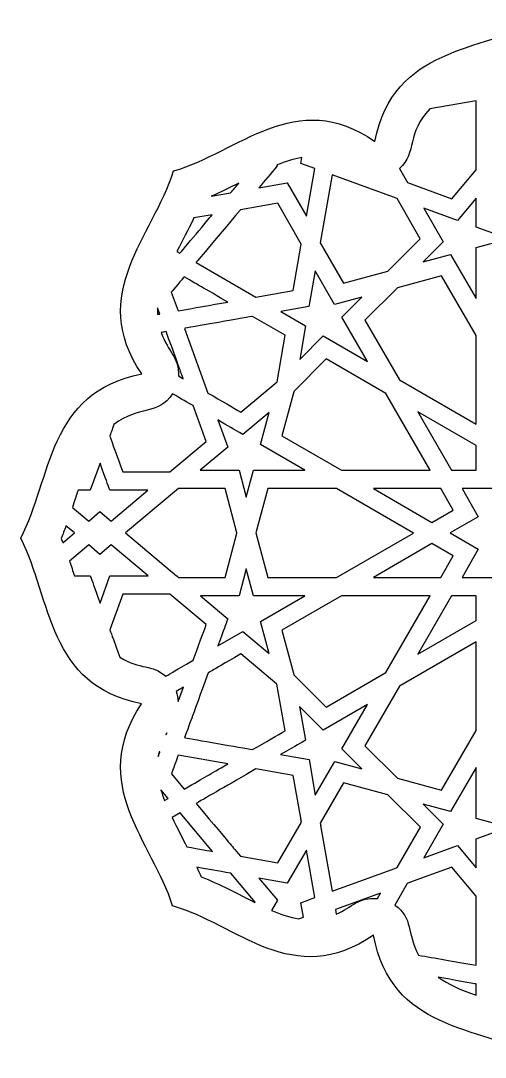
# Model space of a CAD drawing. Header units: millimetres. Extents: x -48.5 to 48.6, y -48.5 to 48.6.
# Drawn here: x -48.5 to -5, y -48.5 to 48.6 of the extents above; entities that cross this region are included whole.
import ezdxf

# ---------------------------------------------------------------- set-up
doc = ezdxf.new("R2010")
doc.units = ezdxf.units.MM
doc.header["$MEASUREMENT"] = 0
doc.layers.add('layer 1', color=7, linetype='Continuous')

msp = doc.modelspace()

# ---------------------------------------------------------------- linework, layer by layer
at = {"layer": 'layer 1', "color": 250}
for points, knots in [([(-37.1748, -15.3886), (-42.2311, -22.9622), (-36.1678, -28.2674), (-34.2634, -34.3274), (-34.2634, -34.3274), (-28.2264, -36.0066), (-22.9984, -42.2642), (-15.4246, -37.0604), (-15.4246, -37.0604), (-13.7728, -46.0696), (-5.6762, -45.5094), (-0.0653, -48.507), (-0.0653, -48.507), (5.6959, -45.5945), (13.7559, -46.028), (15.4922, -37.1849), (15.4922, -37.1849), (22.8872, -42.3827), (28.1555, -36.1448), (34.205, -34.5059), (34.205, -34.5059), (36.2038, -28.3803), (42.3764, -23.0328), (37.211, -15.4284), (37.211, -15.4284), (46.1962, -13.8966), (45.5598, -5.7284), (48.6107, -0.1485), (48.6107, -0.1485), (45.7045, 5.6127), (46.1705, 13.6885), (37.3041, 15.4344), (37.3041, 15.4344), (42.4353, 22.9087), (36.2754, 28.2317), (34.4551, 34.3221), (34.4551, 34.3221), (28.303, 36.2031), (22.9524, 42.4272), (15.4171, 37.1461), (15.4171, 37.1461), (13.9333, 46.2601), (5.7425, 45.4745), (0.3115, 48.5973), (0.3115, 48.5973), (-5.4702, 45.7211), (-13.5343, 46.1768), (-15.3161, 37.2981), (-15.3161, 37.2981), (-22.7303, 42.4198), (-28.0677, 36.2648), (-34.1705, 34.5228), (-34.1705, 34.5228), (-36.1109, 28.376), (-42.2605, 23.0075), (-37.1592, 15.5159), (-37.1592, 15.5159), (-46.0082, 13.7816), (-45.5581, 5.7651), (-48.507, 0.1228), (-48.507, 0.1228), (-45.5724, -5.6314), (-45.9974, -13.6899), (-37.1748, -15.3886)], [0, 0, 0, 0, 0.0588235, 0.0588235, 0.0588235, 0.0588235, 0.1176471, 0.1176471, 0.1176471, 0.1176471, 0.1764706, 0.1764706, 0.1764706, 0.1764706, 0.2352941, 0.2352941, 0.2352941, 0.2352941, 0.2941176, 0.2941176, 0.2941176, 0.2941176, 0.3529412, 0.3529412, 0.3529412, 0.3529412, 0.4117647, 0.4117647, 0.4117647, 0.4117647, 0.4705882, 0.4705882, 0.4705882, 0.4705882, 0.5294118, 0.5294118, 0.5294118, 0.5294118, 0.5882353, 0.5882353, 0.5882353, 0.5882353, 0.6470588, 0.6470588, 0.6470588, 0.6470588, 0.7058824, 0.7058824, 0.7058824, 0.7058824, 0.7647059, 0.7647059, 0.7647059, 0.7647059, 0.8235294, 0.8235294, 0.8235294, 0.8235294, 0.8823529, 0.8823529, 0.8823529, 0.8823529, 1, 1, 1, 1]), ([(-10.1628, 40.3387), (-10.1628, 40.3387), (-5.8046, 41.1078), (-5.8046, 41.1078), (-5.8046, 41.1078), (-5.8046, 41.1078), (-5.8046, 34.6378), (-5.8046, 34.6378), (-5.8046, 34.6378), (-5.8046, 34.6378), (-8.0885, 31.9162), (-8.0885, 31.9162), (-8.0885, 31.9162), (-8.0885, 31.9162), (-12.2481, 33.4285), (-12.2481, 33.4285), (-12.2481, 33.4285), (-12.2481, 33.4285), (-13.0094, 34.7486), (-13.0094, 34.7486), (-13.0094, 34.7486), (-11.3344, 36.2641), (-12.3335, 38.0859), (-10.1628, 40.3387)], [0, 0, 0, 0, 0.1428571, 0.1428571, 0.1428571, 0.1428571, 0.2857143, 0.2857143, 0.2857143, 0.2857143, 0.4285714, 0.4285714, 0.4285714, 0.4285714, 0.5714286, 0.5714286, 0.5714286, 0.5714286, 0.7142857, 0.7142857, 0.7142857, 0.7142857, 1, 1, 1, 1]), ([(-24.4907, 35.0823), (-23.6889, 35.4051), (-22.9058, 35.6517), (-22.1423, 35.7713), (-22.1423, 35.7713), (-22.1423, 35.7713), (-22.2406, 35.2153), (-22.2406, 35.2153), (-22.2406, 35.2153), (-22.2406, 35.2153), (-20.9426, 34.743), (-20.9426, 34.743), (-20.9426, 34.743), (-20.9426, 34.743), (-21.7267, 30.2994), (-21.7267, 30.2994), (-21.7267, 30.2994), (-21.7267, 30.2994), (-23.5256, 33.4119), (-23.5256, 33.4119), (-23.5256, 33.4119), (-23.5256, 33.4119), (-26.1917, 32.9417), (-26.1917, 32.9417), (-26.1917, 32.9417), (-25.6188, 33.6247), (-25.091, 34.2537), (-24.4518, 35.0153), (-24.4518, 35.0153), (-24.4518, 35.0153), (-24.4907, 35.0823), (-24.4907, 35.0823)], [0, 0, 0, 0, 0.1111111, 0.1111111, 0.1111111, 0.1111111, 0.2222222, 0.2222222, 0.2222222, 0.2222222, 0.3333333, 0.3333333, 0.3333333, 0.3333333, 0.4444444, 0.4444444, 0.4444444, 0.4444444, 0.5555556, 0.5555556, 0.5555556, 0.5555556, 0.6666667, 0.6666667, 0.6666667, 0.6666667, 0.7777778, 0.7777778, 0.7777778, 0.7777778, 1, 1, 1, 1]), ([(-19.3016, 34.1461), (-19.3016, 34.1461), (-13.2239, 31.9349), (-13.2239, 31.9349), (-13.2239, 31.9349), (-13.2239, 31.9349), (-11.0522, 28.1732), (-11.0522, 28.1732), (-11.0522, 28.1732), (-11.0522, 28.1732), (-14.0962, 25.1305), (-14.0962, 25.1305), (-14.0962, 25.1305), (-14.0962, 25.1305), (-18.2536, 24.0153), (-18.2536, 24.0153), (-18.2536, 24.0153), (-18.2536, 24.0153), (-20.4251, 27.7774), (-20.4251, 27.7774), (-20.4251, 27.7774), (-20.4251, 27.7774), (-19.3016, 34.1461), (-19.3016, 34.1461)], [0, 0, 0, 0, 0.1428571, 0.1428571, 0.1428571, 0.1428571, 0.2857143, 0.2857143, 0.2857143, 0.2857143, 0.4285714, 0.4285714, 0.4285714, 0.4285714, 0.5714286, 0.5714286, 0.5714286, 0.5714286, 0.7142857, 0.7142857, 0.7142857, 0.7142857, 1, 1, 1, 1]), ([(-28.0695, 33.3788), (-28.3095, 33.0923), (-28.5615, 32.7917), (-28.8251, 32.4771), (-28.8251, 32.4771), (-28.8251, 32.4771), (-30.6419, 32.1564), (-30.6419, 32.1564), (-30.6419, 32.1564), (-29.7589, 32.5381), (-28.9063, 32.9568), (-28.0695, 33.3788)], [0, 0, 0, 0, 0.25, 0.25, 0.25, 0.25, 0.5, 0.5, 0.5, 0.5, 1, 1, 1, 1]), ([(-24.4124, 31.5094), (-24.4124, 31.5094), (-22.198, 27.6775), (-22.198, 27.6775), (-22.198, 27.6775), (-22.198, 27.6775), (-22.9676, 23.3204), (-22.9676, 23.3204), (-22.9676, 23.3204), (-22.9676, 23.3204), (-26.4499, 22.7055), (-26.4499, 22.7055), (-26.4499, 22.7055), (-26.4499, 22.7055), (-32.0625, 25.9468), (-32.0625, 25.9468), (-32.0625, 25.9468), (-32.0625, 25.9468), (-30.4199, 27.9033), (-27.9096, 30.892), (-27.9096, 30.892), (-27.9096, 30.892), (-24.4124, 31.5094), (-24.4124, 31.5094)], [0, 0, 0, 0, 0.1428571, 0.1428571, 0.1428571, 0.1428571, 0.2857143, 0.2857143, 0.2857143, 0.2857143, 0.4285714, 0.4285714, 0.4285714, 0.4285714, 0.5714286, 0.5714286, 0.5714286, 0.5714286, 0.7142857, 0.7142857, 0.7142857, 0.7142857, 1, 1, 1, 1]), ([(-10.7241, 31.0444), (-10.7241, 31.0444), (-7.5452, 29.8884), (-7.5452, 29.8884), (-7.5452, 29.8884), (-7.5452, 29.8884), (-5.8046, 31.9624), (-5.8046, 31.9624), (-5.8046, 31.9624), (-5.8046, 31.6237), (-5.8046, 29.5945), (-5.8046, 29.2555), (-5.8046, 29.2555), (-5.8046, 29.2555), (-2.7887, 28.1573), (-2.7887, 28.1573), (-2.7887, 28.1573), (-2.7887, 28.1573), (-5.8177, 27.3459), (-5.8177, 27.3459), (-5.8177, 27.3459), (-5.8177, 27.3459), (-5.8177, 22.5651), (-5.8177, 22.5651), (-5.8177, 22.5651), (-5.8177, 22.5651), (-8.207, 26.7035), (-8.207, 26.7035), (-8.207, 26.7035), (-8.207, 26.7035), (-8.2077, 26.7035), (-8.2077, 26.7035), (-8.2077, 26.7035), (-8.2077, 26.7035), (-8.2077, 26.7035), (-8.2077, 26.7035), (-8.2077, 26.7035), (-8.2077, 26.7035), (-8.218, 26.701), (-8.218, 26.701), (-8.218, 26.701), (-8.218, 26.701), (-8.2194, 26.7032), (-8.2194, 26.7032), (-8.2194, 26.7032), (-8.2194, 26.7032), (-10.7767, 26.0174), (-10.7767, 26.0174), (-10.7767, 26.0174), (-10.7767, 26.0174), (-8.9031, 27.8903), (-8.9031, 27.8903), (-8.9031, 27.8903), (-8.9031, 27.8903), (-10.7241, 31.0444), (-10.7241, 31.0444)], [0, 0, 0, 0, 0.0666667, 0.0666667, 0.0666667, 0.0666667, 0.1333333, 0.1333333, 0.1333333, 0.1333333, 0.2, 0.2, 0.2, 0.2, 0.2666667, 0.2666667, 0.2666667, 0.2666667, 0.3333333, 0.3333333, 0.3333333, 0.3333333, 0.4, 0.4, 0.4, 0.4, 0.4666667, 0.4666667, 0.4666667, 0.4666667, 0.5333333, 0.5333333, 0.5333333, 0.5333333, 0.6, 0.6, 0.6, 0.6, 0.6666667, 0.6666667, 0.6666667, 0.6666667, 0.7333333, 0.7333333, 0.7333333, 0.7333333, 0.8, 0.8, 0.8, 0.8, 0.8666667, 0.8666667, 0.8666667, 0.8666667, 1, 1, 1, 1]), ([(-32.2677, 30.1233), (-32.2677, 30.1233), (-30.5462, 30.4271), (-30.5462, 30.4271), (-30.5462, 30.4271), (-30.5504, 30.4221), (-32.9208, 27.5989), (-33.5749, 26.8199), (-33.5749, 26.8199), (-33.5749, 26.8199), (-33.5767, 26.8213), (-33.5767, 26.8213), (-33.5767, 26.8213), (-33.5767, 26.8213), (-33.5767, 26.8213), (-33.5767, 26.8213), (-33.5767, 26.8213), (-33.5767, 26.8213), (-33.8636, 26.9868), (-33.8636, 26.9868), (-33.8636, 26.9868), (-33.323, 28.055), (-32.8315, 28.9595), (-32.2677, 30.1233)], [0, 0, 0, 0, 0.1428571, 0.1428571, 0.1428571, 0.1428571, 0.2857143, 0.2857143, 0.2857143, 0.2857143, 0.4285714, 0.4285714, 0.4285714, 0.4285714, 0.5714286, 0.5714286, 0.5714286, 0.5714286, 0.7142857, 0.7142857, 0.7142857, 0.7142857, 1, 1, 1, 1]), ([(-33.1845, 24.6087), (-31.6141, 23.7017), (-32.2542, 24.0714), (-29.0853, 22.2412), (-29.0853, 22.2412), (-30.6571, 21.9643), (-32.2896, 21.6768), (-33.752, 21.4182), (-33.752, 21.4182), (-33.752, 21.4182), (-34.3892, 23.1711), (-34.3892, 23.1711), (-34.3892, 23.1711), (-34.2397, 23.3489), (-33.325, 24.4404), (-33.1845, 24.6087)], [0, 0, 0, 0, 0.2, 0.2, 0.2, 0.2, 0.4, 0.4, 0.4, 0.4, 0.6, 0.6, 0.6, 0.6, 1, 1, 1, 1]), ([(-19.0831, 22.0126), (-19.0831, 22.0126), (-16.5266, 22.6984), (-16.5266, 22.6984), (-16.5266, 22.6984), (-16.5266, 22.6984), (-18.4001, 20.8259), (-18.4001, 20.8259), (-18.4001, 20.8259), (-18.4001, 20.8259), (-16.0051, 16.6769), (-16.0051, 16.6769), (-16.0051, 16.6769), (-16.0051, 16.6769), (-20.1462, 19.0676), (-20.1462, 19.0676), (-20.1462, 19.0676), (-20.1462, 19.0676), (-20.1465, 19.0676), (-20.1465, 19.0676), (-20.1465, 19.0676), (-20.1465, 19.0676), (-20.1469, 19.0676), (-20.1469, 19.0676), (-20.1469, 19.0676), (-20.1469, 19.0676), (-20.1516, 19.063), (-20.1516, 19.063), (-20.1516, 19.063), (-20.1516, 19.063), (-20.1588, 19.0669), (-20.1588, 19.0669), (-20.1588, 19.0669), (-20.1588, 19.0669), (-22.3537, 16.8709), (-22.3537, 16.8709), (-22.3537, 16.8709), (-22.3537, 16.8709), (-21.7986, 20.0208), (-21.7986, 20.0208), (-21.7986, 20.0208), (-21.7986, 20.0208), (-24.1326, 21.3681), (-24.1326, 21.3681), (-24.1326, 21.3681), (-24.1326, 21.3681), (-21.4834, 21.8352), (-21.4834, 21.8352), (-21.4834, 21.8352), (-21.4834, 21.8352), (-20.8971, 25.1548), (-20.8971, 25.1548), (-20.8971, 25.1548), (-20.8971, 25.1548), (-19.0831, 22.0126), (-19.0831, 22.0126)], [0, 0, 0, 0, 0.0666667, 0.0666667, 0.0666667, 0.0666667, 0.1333333, 0.1333333, 0.1333333, 0.1333333, 0.2, 0.2, 0.2, 0.2, 0.2666667, 0.2666667, 0.2666667, 0.2666667, 0.3333333, 0.3333333, 0.3333333, 0.3333333, 0.4, 0.4, 0.4, 0.4, 0.4666667, 0.4666667, 0.4666667, 0.4666667, 0.5333333, 0.5333333, 0.5333333, 0.5333333, 0.6, 0.6, 0.6, 0.6, 0.6666667, 0.6666667, 0.6666667, 0.6666667, 0.7333333, 0.7333333, 0.7333333, 0.7333333, 0.8, 0.8, 0.8, 0.8, 0.8666667, 0.8666667, 0.8666667, 0.8666667, 1, 1, 1, 1]), ([(-9.0473, 24.6976), (-9.0473, 24.6976), (-5.8177, 19.1033), (-5.8177, 19.1033), (-5.8177, 19.1033), (-5.8177, 19.1033), (-5.8177, 10.7957), (-5.8177, 10.7957), (-5.8177, 10.7957), (-5.8177, 10.7957), (-13.0076, 14.9465), (-13.0076, 14.9465), (-13.0076, 14.9465), (-13.0076, 14.9465), (-16.2385, 20.5426), (-16.2385, 20.5426), (-16.2385, 20.5426), (-16.2385, 20.5426), (-13.1942, 23.5853), (-13.1942, 23.5853), (-13.1942, 23.5853), (-13.1942, 23.5853), (-9.0473, 24.6976), (-9.0473, 24.6976)], [0, 0, 0, 0, 0.1428571, 0.1428571, 0.1428571, 0.1428571, 0.2857143, 0.2857143, 0.2857143, 0.2857143, 0.4285714, 0.4285714, 0.4285714, 0.4285714, 0.5714286, 0.5714286, 0.5714286, 0.5714286, 0.7142857, 0.7142857, 0.7142857, 0.7142857, 1, 1, 1, 1]), ([(-35.685, 21.7015), (-35.685, 21.7015), (-35.4718, 21.1152), (-35.4718, 21.1152), (-35.4718, 21.1152), (-35.5446, 21.1025), (-35.6149, 21.0898), (-35.684, 21.0778), (-35.684, 21.0778), (-35.6955, 21.2852), (-35.6956, 21.493), (-35.685, 21.7015)], [0, 0, 0, 0, 0.25, 0.25, 0.25, 0.25, 0.5, 0.5, 0.5, 0.5, 1, 1, 1, 1]), ([(-24.469, 14.7764), (-24.469, 14.7764), (-27.8588, 11.9334), (-27.8588, 11.9334), (-27.8588, 11.9334), (-28.5717, 12.3451), (-29.673, 12.9805), (-30.9491, 13.716), (-30.9491, 13.716), (-30.9491, 13.716), (-33.155, 19.7771), (-33.155, 19.7771), (-33.155, 19.7771), (-33.1505, 19.7781), (-26.7722, 20.9031), (-26.7674, 20.9031), (-26.7674, 20.9031), (-26.7674, 20.9031), (-23.7013, 19.1333), (-23.7013, 19.1333), (-23.7013, 19.1333), (-23.7013, 19.1333), (-24.469, 14.7764), (-24.469, 14.7764)], [0, 0, 0, 0, 0.1428571, 0.1428571, 0.1428571, 0.1428571, 0.2857143, 0.2857143, 0.2857143, 0.2857143, 0.4285714, 0.4285714, 0.4285714, 0.4285714, 0.5714286, 0.5714286, 0.5714286, 0.5714286, 0.7142857, 0.7142857, 0.7142857, 0.7142857, 1, 1, 1, 1]), ([(-34.8753, 19.4737), (-34.8753, 19.4737), (-34.8748, 19.473), (-34.8748, 19.473), (-34.8748, 19.473), (-34.8748, 19.473), (-34.8746, 19.473), (-34.8746, 19.473), (-34.8746, 19.473), (-33.347, 15.2763), (-33.7114, 16.2768), (-33.2664, 15.0544), (-33.2664, 15.0544), (-33.3248, 15.0883), (-33.4906, 15.1839), (-33.7267, 15.3204), (-33.7267, 15.3204), (-33.6257, 17.0963), (-34.6523, 17.4914), (-35.3373, 19.3925), (-35.3373, 19.3925), (-35.1867, 19.419), (-35.0333, 19.4462), (-34.8753, 19.4737)], [0, 0, 0, 0, 0.1428571, 0.1428571, 0.1428571, 0.1428571, 0.2857143, 0.2857143, 0.2857143, 0.2857143, 0.4285714, 0.4285714, 0.4285714, 0.4285714, 0.5714286, 0.5714286, 0.5714286, 0.5714286, 0.7142857, 0.7142857, 0.7142857, 0.7142857, 1, 1, 1, 1]), ([(-10.1216, 6.4855), (-10.1216, 6.4855), (-18.4242, 6.4855), (-18.4242, 6.4855), (-18.4242, 6.4855), (-18.4242, 6.4855), (-24.0207, 9.7162), (-24.0207, 9.7162), (-24.0207, 9.7162), (-24.0207, 9.7162), (-22.9162, 13.8342), (-22.9162, 13.8342), (-22.9162, 13.8342), (-22.9162, 13.8342), (-22.884, 13.861), (-22.884, 13.861), (-22.884, 13.861), (-22.884, 13.861), (-22.8767, 13.9026), (-22.8767, 13.9026), (-22.8767, 13.9026), (-22.8767, 13.9026), (-19.8679, 16.9136), (-19.8679, 16.9136), (-19.8679, 16.9136), (-19.8679, 16.9136), (-14.279, 13.6871), (-14.279, 13.6871), (-14.279, 13.6871), (-14.279, 13.6871), (-10.1216, 6.4855), (-10.1216, 6.4855)], [0, 0, 0, 0, 0.1111111, 0.1111111, 0.1111111, 0.1111111, 0.2222222, 0.2222222, 0.2222222, 0.2222222, 0.3333333, 0.3333333, 0.3333333, 0.3333333, 0.4444444, 0.4444444, 0.4444444, 0.4444444, 0.5555556, 0.5555556, 0.5555556, 0.5555556, 0.6666667, 0.6666667, 0.6666667, 0.6666667, 0.7777778, 0.7777778, 0.7777778, 0.7777778, 1, 1, 1, 1]), ([(-39.764, 10.7643), (-37.4308, 12.5896), (-35.6253, 11.5535), (-34.271, 13.6486), (-34.271, 13.6486), (-33.4724, 13.1875), (-32.7714, 12.7825), (-32.351, 12.5395), (-32.351, 12.5395), (-32.351, 12.5395), (-32.3508, 12.5391), (-32.3508, 12.5391), (-32.3508, 12.5391), (-32.3508, 12.5391), (-32.3508, 12.5391), (-32.3508, 12.5391), (-32.3508, 12.5391), (-32.3508, 12.5391), (-31.129, 9.1839), (-31.129, 9.1839), (-31.129, 9.1839), (-31.129, 9.1839), (-34.3447, 6.4855), (-34.3447, 6.4855), (-34.3447, 6.4855), (-34.3447, 6.4855), (-34.3512, 6.4855), (-34.3512, 6.4855), (-34.3512, 6.4855), (-34.3512, 6.4855), (-34.5254, 6.3394), (-34.5254, 6.3394), (-34.5254, 6.3394), (-34.5254, 6.3394), (-38.9435, 6.3408), (-38.9435, 6.3408), (-38.9435, 6.3408), (-39.2237, 7.1113), (-39.6568, 8.2998), (-40.1593, 9.6777), (-40.1593, 9.6777), (-40.0809, 9.8929), (-39.9393, 10.2824), (-39.764, 10.7643)], [0, 0, 0, 0, 0.0833333, 0.0833333, 0.0833333, 0.0833333, 0.1666667, 0.1666667, 0.1666667, 0.1666667, 0.25, 0.25, 0.25, 0.25, 0.3333333, 0.3333333, 0.3333333, 0.3333333, 0.4166667, 0.4166667, 0.4166667, 0.4166667, 0.5, 0.5, 0.5, 0.5, 0.5833333, 0.5833333, 0.5833333, 0.5833333, 0.6666667, 0.6666667, 0.6666667, 0.6666667, 0.75, 0.75, 0.75, 0.75, 0.8333333, 0.8333333, 0.8333333, 0.8333333, 1, 1, 1, 1]), ([(-30.0342, 11.2032), (-29.0081, 10.6112), (-28.5811, 10.3643), (-27.6764, 9.8421), (-27.6764, 9.8421), (-27.6764, 9.8421), (-25.2291, 11.8943), (-25.2291, 11.8943), (-25.2291, 11.8943), (-25.2291, 11.8943), (-26.036, 8.8865), (-26.036, 8.8865), (-26.036, 8.8865), (-26.036, 8.8865), (-21.8771, 6.4855), (-21.8771, 6.4855), (-21.8771, 6.4855), (-22.478, 6.4855), (-26.0717, 6.4855), (-26.6673, 6.4855), (-26.6673, 6.4855), (-26.6673, 6.4855), (-26.6674, 6.4851), (-26.6674, 6.4851), (-26.6674, 6.4851), (-26.6674, 6.4851), (-26.6791, 6.4851), (-26.6791, 6.4851), (-26.6791, 6.4851), (-26.6791, 6.4851), (-27.3565, 3.955), (-27.3565, 3.955), (-27.3565, 3.955), (-27.3565, 3.955), (-28.0341, 6.4855), (-28.0341, 6.4855), (-28.0341, 6.4855), (-28.0341, 6.4855), (-31.6693, 6.4855), (-31.6693, 6.4855), (-31.6693, 6.4855), (-31.6693, 6.4855), (-29.101, 8.6406), (-29.101, 8.6406), (-29.101, 8.6406), (-29.101, 8.6406), (-30.0342, 11.2032), (-30.0342, 11.2032)], [0, 0, 0, 0, 0.0769231, 0.0769231, 0.0769231, 0.0769231, 0.1538462, 0.1538462, 0.1538462, 0.1538462, 0.2307692, 0.2307692, 0.2307692, 0.2307692, 0.3076923, 0.3076923, 0.3076923, 0.3076923, 0.3846154, 0.3846154, 0.3846154, 0.3846154, 0.4615385, 0.4615385, 0.4615385, 0.4615385, 0.5384615, 0.5384615, 0.5384615, 0.5384615, 0.6153846, 0.6153846, 0.6153846, 0.6153846, 0.6923077, 0.6923077, 0.6923077, 0.6923077, 0.7692308, 0.7692308, 0.7692308, 0.7692308, 0.8461538, 0.8461538, 0.8461538, 0.8461538, 1, 1, 1, 1]), ([(-11.2818, 11.9567), (-11.2818, 11.9567), (-5.8177, 8.8025), (-5.8177, 8.8025), (-5.8177, 8.8025), (-5.8177, 8.8025), (-5.8177, 6.4855), (-5.8177, 6.4855), (-5.8177, 6.4855), (-6.0565, 6.4855), (-7.7057, 6.4855), (-8.1231, 6.4855), (-8.1231, 6.4855), (-8.1231, 6.4855), (-11.2818, 11.9567), (-11.2818, 11.9567)], [0, 0, 0, 0, 0.2, 0.2, 0.2, 0.2, 0.4, 0.4, 0.4, 0.4, 0.6, 0.6, 0.6, 0.6, 1, 1, 1, 1]), ([(7.2623, 4.7653), (7.2623, 4.7653), (5.7407, 2.1283), (5.7407, 2.1283), (5.7407, 2.1283), (5.7407, 2.1283), (8.3749, 0.6071), (8.3749, 0.6071), (8.3749, 0.6071), (8.3749, 0.6071), (5.7407, -0.9137), (5.7407, -0.9137), (5.7407, -0.9137), (5.7407, -0.9137), (7.2619, -3.55), (7.2619, -3.55), (7.2619, -3.55), (6.8795, -3.55), (4.5992, -3.55), (4.2291, -3.55), (4.2291, -3.55), (4.2291, -3.55), (4.2291, -3.5504), (4.2291, -3.5504), (4.2291, -3.5504), (4.2291, -3.5504), (4.2171, -3.5504), (4.2171, -3.5504), (4.2171, -3.5504), (4.2171, -3.5504), (4.2171, -6.5874), (4.2171, -6.5874), (4.2171, -6.5874), (4.2171, -6.5874), (1.5931, -5.0733), (1.5931, -5.0733), (1.5931, -5.0733), (1.5931, -5.0733), (1.5928, -5.0737), (1.5928, -5.0737), (1.5928, -5.0737), (1.5928, -5.0737), (1.5924, -5.0733), (1.5924, -5.0733), (1.5924, -5.0733), (1.5924, -5.0733), (1.5893, -5.0786), (1.5893, -5.0786), (1.5893, -5.0786), (1.5893, -5.0786), (1.5808, -5.0737), (1.5808, -5.0737), (1.5808, -5.0737), (1.5808, -5.0737), (0.066, -7.6973), (0.066, -7.6973), (0.066, -7.6973), (0.066, -7.6973), (-1.4492, -5.0733), (-1.4492, -5.0733), (-1.4492, -5.0733), (-1.4492, -5.0733), (-1.4496, -5.0737), (-1.4496, -5.0737), (-1.4496, -5.0737), (-1.4496, -5.0737), (-1.4496, -5.0733), (-1.4496, -5.0733), (-1.4496, -5.0733), (-1.4496, -5.0733), (-1.4587, -5.0786), (-1.4587, -5.0786), (-1.4587, -5.0786), (-1.4587, -5.0786), (-1.4616, -5.0737), (-1.4616, -5.0737), (-1.4616, -5.0737), (-1.4616, -5.0737), (-4.0855, -6.5878), (-4.0855, -6.5878), (-4.0855, -6.5878), (-4.0855, -6.5878), (-4.0855, -3.55), (-4.0855, -3.55), (-4.0855, -3.55), (-4.4704, -3.55), (-6.7613, -3.55), (-7.1307, -3.55), (-7.1307, -3.55), (-7.1307, -3.55), (-5.6092, -0.913), (-5.6092, -0.913), (-5.6092, -0.913), (-5.6092, -0.913), (-8.2434, 0.6078), (-8.2434, 0.6078), (-8.2434, 0.6078), (-8.2434, 0.6078), (-5.6092, 2.129), (-5.6092, 2.129), (-5.6092, 2.129), (-5.6092, 2.129), (-7.1303, 4.7653), (-7.1303, 4.7653), (-7.1303, 4.7653), (-7.1303, 4.7653), (-4.0979, 4.7653), (-4.0979, 4.7653), (-4.0979, 4.7653), (-4.0979, 4.7653), (-4.0979, 4.7657), (-4.0979, 4.7657), (-4.0979, 4.7657), (-4.0933, 4.7657), (-4.0901, 4.7657), (-4.0855, 4.7657), (-4.0855, 4.7657), (-4.0855, 4.7657), (-4.0855, 7.8027), (-4.0855, 7.8027), (-4.0855, 7.8027), (-4.0855, 7.8027), (-1.4616, 6.2886), (-1.4616, 6.2886), (-1.4616, 6.2886), (-1.4616, 6.2886), (-1.4584, 6.2939), (-1.4584, 6.2939), (-1.4584, 6.2939), (-1.4584, 6.2939), (-1.4496, 6.289), (-1.4496, 6.289), (-1.4496, 6.289), (-1.4496, 6.289), (-1.4496, 6.2893), (-1.4496, 6.2893), (-1.4496, 6.2893), (-1.4496, 6.2893), (-1.4492, 6.289), (-1.4492, 6.289), (-1.4492, 6.289), (-1.4492, 6.289), (0.0656, 8.9126), (0.0656, 8.9126), (0.0656, 8.9126), (0.0656, 8.9126), (1.5808, 6.2886), (1.5808, 6.2886), (1.5808, 6.2886), (1.5808, 6.2886), (1.5896, 6.2939), (1.5896, 6.2939), (1.5896, 6.2939), (1.5896, 6.2939), (1.5924, 6.289), (1.5924, 6.289), (1.5924, 6.289), (1.5924, 6.289), (1.5928, 6.2893), (1.5928, 6.2893), (1.5928, 6.2893), (1.5928, 6.2893), (1.5931, 6.289), (1.5931, 6.289), (1.5931, 6.289), (1.5931, 6.289), (4.2171, 7.8031), (4.2171, 7.8031), (4.2171, 7.8031), (4.2171, 7.8031), (4.2171, 4.7653), (4.2171, 4.7653), (4.2171, 4.7653), (4.2171, 4.7653), (7.2623, 4.7653), (7.2623, 4.7653)], [0, 0, 0, 0, 0.0222222, 0.0222222, 0.0222222, 0.0222222, 0.0444444, 0.0444444, 0.0444444, 0.0444444, 0.0666667, 0.0666667, 0.0666667, 0.0666667, 0.0888889, 0.0888889, 0.0888889, 0.0888889, 0.1111111, 0.1111111, 0.1111111, 0.1111111, 0.1333333, 0.1333333, 0.1333333, 0.1333333, 0.1555556, 0.1555556, 0.1555556, 0.1555556, 0.1777778, 0.1777778, 0.1777778, 0.1777778, 0.2, 0.2, 0.2, 0.2, 0.2222222, 0.2222222, 0.2222222, 0.2222222, 0.2444444, 0.2444444, 0.2444444, 0.2444444, 0.2666667, 0.2666667, 0.2666667, 0.2666667, 0.2888889, 0.2888889, 0.2888889, 0.2888889, 0.3111111, 0.3111111, 0.3111111, 0.3111111, 0.3333333, 0.3333333, 0.3333333, 0.3333333, 0.3555556, 0.3555556, 0.3555556, 0.3555556, 0.3777778, 0.3777778, 0.3777778, 0.3777778, 0.4, 0.4, 0.4, 0.4, 0.4222222, 0.4222222, 0.4222222, 0.4222222, 0.4444444, 0.4444444, 0.4444444, 0.4444444, 0.4666667, 0.4666667, 0.4666667, 0.4666667, 0.4888889, 0.4888889, 0.4888889, 0.4888889, 0.5111111, 0.5111111, 0.5111111, 0.5111111, 0.5333333, 0.5333333, 0.5333333, 0.5333333, 0.5555556, 0.5555556, 0.5555556, 0.5555556, 0.5777778, 0.5777778, 0.5777778, 0.5777778, 0.6, 0.6, 0.6, 0.6, 0.6222222, 0.6222222, 0.6222222, 0.6222222, 0.6444444, 0.6444444, 0.6444444, 0.6444444, 0.6666667, 0.6666667, 0.6666667, 0.6666667, 0.6888889, 0.6888889, 0.6888889, 0.6888889, 0.7111111, 0.7111111, 0.7111111, 0.7111111, 0.7333333, 0.7333333, 0.7333333, 0.7333333, 0.7555556, 0.7555556, 0.7555556, 0.7555556, 0.7777778, 0.7777778, 0.7777778, 0.7777778, 0.8, 0.8, 0.8, 0.8, 0.8222222, 0.8222222, 0.8222222, 0.8222222, 0.8444444, 0.8444444, 0.8444444, 0.8444444, 0.8666667, 0.8666667, 0.8666667, 0.8666667, 0.8888889, 0.8888889, 0.8888889, 0.8888889, 0.9111111, 0.9111111, 0.9111111, 0.9111111, 0.9333333, 0.9333333, 0.9333333, 0.9333333, 0.9555556, 0.9555556, 0.9555556, 0.9555556, 1, 1, 1, 1]), ([(-43.1307, 4.621), (-43.1307, 4.621), (-41.9986, 4.6214), (-41.9986, 4.6214), (-41.9986, 4.6214), (-41.9986, 4.6214), (-41.0735, 7.1646), (-41.0735, 7.1646), (-41.0735, 7.1646), (-40.4575, 5.474), (-40.3965, 5.304), (-40.1493, 4.6214), (-40.1493, 4.6214), (-40.1493, 4.6214), (-36.5745, 4.62), (-36.5745, 4.62), (-36.5745, 4.62), (-36.5745, 4.62), (-40.0187, 1.7307), (-40.0187, 1.7307), (-40.0187, 1.7307), (-40.0187, 1.7307), (-41.0766, 2.6187), (-41.0766, 2.6187), (-41.0766, 2.6187), (-41.0766, 2.6187), (-42.1343, 1.7307), (-42.1343, 1.7307), (-42.1343, 1.7307), (-42.1343, 1.7307), (-43.657, 3.0085), (-43.657, 3.0085), (-43.657, 3.0085), (-43.4548, 3.6209), (-43.3542, 3.9426), (-43.1307, 4.621)], [0, 0, 0, 0, 0.1, 0.1, 0.1, 0.1, 0.2, 0.2, 0.2, 0.2, 0.3, 0.3, 0.3, 0.3, 0.4, 0.4, 0.4, 0.4, 0.5, 0.5, 0.5, 0.5, 0.6, 0.6, 0.6, 0.6, 0.7, 0.7, 0.7, 0.7, 0.8, 0.8, 0.8, 0.8, 1, 1, 1, 1]), ([(-29.3539, 4.7657), (-29.3539, 4.7657), (-28.2466, 0.6304), (-28.2466, 0.6304), (-28.2466, 0.6304), (-28.2466, 0.6304), (-28.253, 0.6071), (-28.253, 0.6071), (-28.253, 0.6071), (-28.253, 0.6071), (-28.2469, 0.5849), (-28.2469, 0.5849), (-28.2469, 0.5849), (-28.2469, 0.5849), (-29.3539, -3.5497), (-29.3539, -3.5497), (-29.3539, -3.5497), (-29.3539, -3.5497), (-33.7111, -3.5497), (-33.7111, -3.5497), (-33.7111, -3.5497), (-33.7111, -3.5497), (-33.8811, -3.4068), (-33.8811, -3.4068), (-33.8811, -3.4068), (-33.8811, -3.4068), (-33.8955, -3.4068), (-33.8955, -3.4068), (-33.8955, -3.4068), (-33.8955, -3.4068), (-38.681, 0.6078), (-38.681, 0.6078), (-38.681, 0.6078), (-38.681, 0.6078), (-33.9, 4.6189), (-33.9, 4.6189), (-33.9, 4.6189), (-33.9, 4.6189), (-33.8931, 4.6189), (-33.8931, 4.6189), (-33.8931, 4.6189), (-33.8931, 4.6189), (-33.7185, 4.7657), (-33.7185, 4.7657), (-33.7185, 4.7657), (-33.7185, 4.7657), (-29.3539, 4.7657), (-29.3539, 4.7657)], [0, 0, 0, 0, 0.0769231, 0.0769231, 0.0769231, 0.0769231, 0.1538462, 0.1538462, 0.1538462, 0.1538462, 0.2307692, 0.2307692, 0.2307692, 0.2307692, 0.3076923, 0.3076923, 0.3076923, 0.3076923, 0.3846154, 0.3846154, 0.3846154, 0.3846154, 0.4615385, 0.4615385, 0.4615385, 0.4615385, 0.5384615, 0.5384615, 0.5384615, 0.5384615, 0.6153846, 0.6153846, 0.6153846, 0.6153846, 0.6923077, 0.6923077, 0.6923077, 0.6923077, 0.7692308, 0.7692308, 0.7692308, 0.7692308, 0.8461538, 0.8461538, 0.8461538, 0.8461538, 1, 1, 1, 1]), ([(-11.6956, 0.6071), (-11.6956, 0.6071), (-18.8965, -3.55), (-18.8965, -3.55), (-18.8965, -3.55), (-18.8965, -3.55), (-25.3468, -3.55), (-25.3468, -3.55), (-25.3468, -3.55), (-25.3468, -3.55), (-26.4601, 0.6078), (-26.4601, 0.6078), (-26.4601, 0.6078), (-26.4601, 0.6078), (-25.3468, 4.7653), (-25.3468, 4.7653), (-25.3468, 4.7653), (-25.3468, 4.7653), (-18.8975, 4.7653), (-18.8975, 4.7653), (-18.8975, 4.7653), (-18.8975, 4.7653), (-11.6956, 0.6071), (-11.6956, 0.6071)], [0, 0, 0, 0, 0.1428571, 0.1428571, 0.1428571, 0.1428571, 0.2857143, 0.2857143, 0.2857143, 0.2857143, 0.4285714, 0.4285714, 0.4285714, 0.4285714, 0.5714286, 0.5714286, 0.5714286, 0.5714286, 0.7142857, 0.7142857, 0.7142857, 0.7142857, 1, 1, 1, 1]), ([(-7.9703, 2.758), (-7.9703, 2.758), (-9.9688, 1.6041), (-9.9688, 1.6041), (-9.9688, 1.6041), (-9.9688, 1.6041), (-15.4444, 4.7653), (-15.4444, 4.7653), (-15.4444, 4.7653), (-15.4444, 4.7653), (-9.1285, 4.7653), (-9.1285, 4.7653), (-9.1285, 4.7653), (-9.1285, 4.7653), (-7.9703, 2.758), (-7.9703, 2.758)], [0, 0, 0, 0, 0.2, 0.2, 0.2, 0.2, 0.4, 0.4, 0.4, 0.4, 0.6, 0.6, 0.6, 0.6, 1, 1, 1, 1]), ([(-44.7194, 0.1076), (-44.5565, 0.4942), (-44.407, 0.8826), (-44.2626, 1.2714), (-44.2626, 1.2714), (-44.2626, 1.2714), (-43.4719, 0.6078), (-43.4719, 0.6078), (-43.4719, 0.6078), (-43.4719, 0.6078), (-44.5582, -0.3037), (-44.5582, -0.3037), (-44.5582, -0.3037), (-44.6122, -0.1665), (-44.6628, -0.0289), (-44.7194, 0.1076)], [0, 0, 0, 0, 0.2, 0.2, 0.2, 0.2, 0.4, 0.4, 0.4, 0.4, 0.6, 0.6, 0.6, 0.6, 1, 1, 1, 1]), ([(-43.9299, -2.0218), (-43.9299, -2.0218), (-42.1343, -0.5147), (-42.1343, -0.5147), (-42.1343, -0.5147), (-42.1343, -0.5147), (-41.0766, -1.4026), (-41.0766, -1.4026), (-41.0766, -1.4026), (-41.0766, -1.4026), (-40.0187, -0.5147), (-40.0187, -0.5147), (-40.0187, -0.5147), (-40.0187, -0.5147), (-36.57, -3.4082), (-36.57, -3.4082), (-36.57, -3.4082), (-36.57, -3.4082), (-40.1363, -3.4096), (-40.1363, -3.4096), (-40.1363, -3.4096), (-40.1363, -3.4096), (-41.0614, -5.9528), (-41.0614, -5.9528), (-41.0614, -5.9528), (-41.6544, -4.3258), (-41.7783, -3.9829), (-41.9861, -3.4096), (-41.9861, -3.4096), (-41.9861, -3.4096), (-43.4739, -3.4089), (-43.4739, -3.4089), (-43.4739, -3.4089), (-43.6217, -2.9489), (-43.7724, -2.486), (-43.9299, -2.0218)], [0, 0, 0, 0, 0.1, 0.1, 0.1, 0.1, 0.2, 0.2, 0.2, 0.2, 0.3, 0.3, 0.3, 0.3, 0.4, 0.4, 0.4, 0.4, 0.5, 0.5, 0.5, 0.5, 0.6, 0.6, 0.6, 0.6, 0.7, 0.7, 0.7, 0.7, 0.8, 0.8, 0.8, 0.8, 1, 1, 1, 1]), ([(-7.9703, -1.5434), (-7.9703, -1.5434), (-9.1281, -3.55), (-9.1281, -3.55), (-9.1281, -3.55), (-9.1281, -3.55), (-15.4452, -3.55), (-15.4452, -3.55), (-15.4452, -3.55), (-15.4452, -3.55), (-9.9699, -0.3891), (-9.9699, -0.3891), (-9.9699, -0.3891), (-9.9699, -0.3891), (-7.9703, -1.5434), (-7.9703, -1.5434)], [0, 0, 0, 0, 0.2, 0.2, 0.2, 0.2, 0.4, 0.4, 0.4, 0.4, 0.6, 0.6, 0.6, 0.6, 1, 1, 1, 1]), ([(-21.8762, -5.2702), (-21.8762, -5.2702), (-26.036, -7.6715), (-26.036, -7.6715), (-26.036, -7.6715), (-26.036, -7.6715), (-25.2249, -10.6959), (-25.2249, -10.6959), (-25.2249, -10.6959), (-25.2249, -10.6959), (-27.6878, -8.6304), (-27.6878, -8.6304), (-27.6878, -8.6304), (-27.6878, -8.6304), (-30.0142, -9.9727), (-30.0142, -9.9727), (-30.0142, -9.9727), (-29.3981, -8.2818), (-29.3273, -8.0836), (-29.0902, -7.4277), (-29.0902, -7.4277), (-29.0902, -7.4277), (-31.662, -5.2694), (-31.662, -5.2694), (-31.662, -5.2694), (-31.662, -5.2694), (-28.0341, -5.2694), (-28.0341, -5.2694), (-28.0341, -5.2694), (-28.0341, -5.2694), (-27.3567, -2.7397), (-27.3567, -2.7397), (-27.3567, -2.7397), (-27.3567, -2.7397), (-26.6791, -5.2702), (-26.6791, -5.2702), (-26.6791, -5.2702), (-26.6791, -5.2702), (-21.8762, -5.2702), (-21.8762, -5.2702)], [0, 0, 0, 0, 0.0909091, 0.0909091, 0.0909091, 0.0909091, 0.1818182, 0.1818182, 0.1818182, 0.1818182, 0.2727273, 0.2727273, 0.2727273, 0.2727273, 0.3636364, 0.3636364, 0.3636364, 0.3636364, 0.4545455, 0.4545455, 0.4545455, 0.4545455, 0.5454545, 0.5454545, 0.5454545, 0.5454545, 0.6363636, 0.6363636, 0.6363636, 0.6363636, 0.7272727, 0.7272727, 0.7272727, 0.7272727, 0.8181818, 0.8181818, 0.8181818, 0.8181818, 1, 1, 1, 1]), ([(-39.2108, -11.0349), (-39.7196, -9.6365), (-39.996, -8.8762), (-40.1454, -8.4656), (-40.1454, -8.4656), (-40.1454, -8.4656), (-40.1452, -8.4653), (-40.1452, -8.4653), (-40.1452, -8.4653), (-40.1452, -8.4653), (-40.1452, -8.4649), (-40.1452, -8.4649), (-40.1452, -8.4649), (-40.1452, -8.4649), (-38.9318, -5.129), (-38.9318, -5.129), (-38.9318, -5.129), (-38.9318, -5.129), (-34.5208, -5.1273), (-34.5208, -5.1273), (-34.5208, -5.1273), (-34.5208, -5.1273), (-34.3512, -5.2694), (-34.3512, -5.2694), (-34.3512, -5.2694), (-34.3512, -5.2694), (-34.3374, -5.2694), (-34.3374, -5.2694), (-34.3374, -5.2694), (-34.3374, -5.2694), (-31.1164, -7.9724), (-31.1164, -7.9724), (-31.1164, -7.9724), (-31.3965, -8.7436), (-31.8299, -9.9332), (-32.333, -11.3118), (-32.333, -11.3118), (-32.333, -11.3118), (-32.4915, -11.4043), (-32.4915, -11.4043), (-32.4915, -11.4043), (-32.4915, -11.4043), (-32.4915, -11.4043), (-32.4915, -11.4043), (-32.4915, -11.4043), (-33.8933, -12.2135), (-34.4402, -12.5293), (-34.9108, -12.8009), (-34.9108, -12.8009), (-36.2038, -11.6695), (-37.2551, -12.2301), (-39.2108, -11.0349)], [0, 0, 0, 0, 0.0714286, 0.0714286, 0.0714286, 0.0714286, 0.1428571, 0.1428571, 0.1428571, 0.1428571, 0.2142857, 0.2142857, 0.2142857, 0.2142857, 0.2857143, 0.2857143, 0.2857143, 0.2857143, 0.3571429, 0.3571429, 0.3571429, 0.3571429, 0.4285714, 0.4285714, 0.4285714, 0.4285714, 0.5, 0.5, 0.5, 0.5, 0.5714286, 0.5714286, 0.5714286, 0.5714286, 0.6428571, 0.6428571, 0.6428571, 0.6428571, 0.7142857, 0.7142857, 0.7142857, 0.7142857, 0.7857143, 0.7857143, 0.7857143, 0.7857143, 0.8571429, 0.8571429, 0.8571429, 0.8571429, 1, 1, 1, 1]), ([(-24.0207, -8.5005), (-24.0207, -8.5005), (-18.4251, -5.2702), (-18.4251, -5.2702), (-18.4251, -5.2702), (-18.4251, -5.2702), (-10.1212, -5.2702), (-10.1212, -5.2702), (-10.1212, -5.2702), (-10.1212, -5.2702), (-14.279, -12.4721), (-14.279, -12.4721), (-14.279, -12.4721), (-14.279, -12.4721), (-19.8672, -15.6982), (-19.8672, -15.6982), (-19.8672, -15.6982), (-19.8672, -15.6982), (-22.8917, -12.6721), (-22.8917, -12.6721), (-22.8917, -12.6721), (-22.8917, -12.6721), (-22.8957, -12.6492), (-22.8957, -12.6492), (-22.8957, -12.6492), (-22.8957, -12.6492), (-22.9115, -12.6358), (-22.9115, -12.6358), (-22.9115, -12.6358), (-22.9115, -12.6358), (-24.0207, -8.5005), (-24.0207, -8.5005)], [0, 0, 0, 0, 0.1111111, 0.1111111, 0.1111111, 0.1111111, 0.2222222, 0.2222222, 0.2222222, 0.2222222, 0.3333333, 0.3333333, 0.3333333, 0.3333333, 0.4444444, 0.4444444, 0.4444444, 0.4444444, 0.5555556, 0.5555556, 0.5555556, 0.5555556, 0.6666667, 0.6666667, 0.6666667, 0.6666667, 0.7777778, 0.7777778, 0.7777778, 0.7777778, 1, 1, 1, 1]), ([(-11.2825, -10.7424), (-11.2825, -10.7424), (-8.1231, -5.2702), (-8.1231, -5.2702), (-8.1231, -5.2702), (-8.1231, -5.2702), (-5.8177, -5.2702), (-5.8177, -5.2702), (-5.8177, -5.2702), (-5.8177, -5.2702), (-5.8177, -7.5875), (-5.8177, -7.5875), (-5.8177, -7.5875), (-5.8177, -7.5875), (-11.2825, -10.7424), (-11.2825, -10.7424)], [0, 0, 0, 0, 0.2, 0.2, 0.2, 0.2, 0.4, 0.4, 0.4, 0.4, 0.6, 0.6, 0.6, 0.6, 1, 1, 1, 1]), ([(-13.0076, -13.7308), (-13.0076, -13.7308), (-5.8177, -9.58), (-5.8177, -9.58), (-5.8177, -9.58), (-5.8177, -9.58), (-5.8177, -17.8886), (-5.8177, -17.8886), (-5.8177, -17.8886), (-5.8177, -17.8886), (-9.047, -23.4819), (-9.047, -23.4819), (-9.047, -23.4819), (-9.047, -23.4819), (-13.1942, -22.3697), (-13.1942, -22.3697), (-13.1942, -22.3697), (-13.1942, -22.3697), (-16.2385, -19.327), (-16.2385, -19.327), (-16.2385, -19.327), (-16.2385, -19.327), (-13.0076, -13.7308), (-13.0076, -13.7308)], [0, 0, 0, 0, 0.1428571, 0.1428571, 0.1428571, 0.1428571, 0.2857143, 0.2857143, 0.2857143, 0.2857143, 0.4285714, 0.4285714, 0.4285714, 0.4285714, 0.5714286, 0.5714286, 0.5714286, 0.5714286, 0.7142857, 0.7142857, 0.7142857, 0.7142857, 1, 1, 1, 1]), ([(-26.7749, -19.6889), (-27.81, -19.5061), (-32.3347, -18.7074), (-33.1404, -18.5654), (-33.1404, -18.5654), (-33.1404, -18.5654), (-33.1403, -18.5649), (-33.1403, -18.5649), (-33.1403, -18.5649), (-33.1403, -18.5649), (-33.141, -18.5645), (-33.141, -18.5645), (-33.141, -18.5645), (-32.2208, -16.0348), (-32.5928, -17.0575), (-30.9295, -12.4869), (-30.9295, -12.4869), (-30.7145, -12.362), (-31.1242, -12.5988), (-27.8707, -10.7213), (-27.8707, -10.7213), (-27.8707, -10.7213), (-24.4807, -13.5643), (-24.4807, -13.5643), (-24.4807, -13.5643), (-24.4807, -13.5643), (-23.713, -17.9218), (-23.713, -17.9218), (-23.713, -17.9218), (-24.4203, -18.3304), (-25.5113, -18.96), (-26.7749, -19.6889)], [0, 0, 0, 0, 0.1111111, 0.1111111, 0.1111111, 0.1111111, 0.2222222, 0.2222222, 0.2222222, 0.2222222, 0.3333333, 0.3333333, 0.3333333, 0.3333333, 0.4444444, 0.4444444, 0.4444444, 0.4444444, 0.5555556, 0.5555556, 0.5555556, 0.5555556, 0.6666667, 0.6666667, 0.6666667, 0.6666667, 0.7777778, 0.7777778, 0.7777778, 0.7777778, 1, 1, 1, 1]), ([(-33.2474, -13.8264), (-33.2474, -13.8264), (-33.7426, -15.1878), (-33.7426, -15.1878), (-33.7426, -15.1878), (-33.7617, -14.8626), (-33.8263, -14.5387), (-33.9387, -14.2258), (-33.9387, -14.2258), (-33.9387, -14.2258), (-33.2474, -13.8264), (-33.2474, -13.8264)], [0, 0, 0, 0, 0.25, 0.25, 0.25, 0.25, 0.5, 0.5, 0.5, 0.5, 1, 1, 1, 1]), ([(-21.4714, -20.6237), (-21.4714, -20.6237), (-24.1392, -20.1535), (-24.1392, -20.1535), (-24.1392, -20.1535), (-22.4521, -19.1798), (-22.3456, -19.1177), (-21.8104, -18.8083), (-21.8104, -18.8083), (-21.8104, -18.8083), (-22.3684, -15.6411), (-22.3684, -15.6411), (-22.3684, -15.6411), (-22.3684, -15.6411), (-20.1588, -17.8524), (-20.1588, -17.8524), (-20.1588, -17.8524), (-20.1588, -17.8524), (-20.1511, -17.8478), (-20.1511, -17.8478), (-20.1511, -17.8478), (-20.1511, -17.8478), (-20.1469, -17.8519), (-20.1469, -17.8519), (-20.1469, -17.8519), (-20.1469, -17.8519), (-20.1465, -17.8517), (-20.1465, -17.8517), (-20.1465, -17.8517), (-20.1465, -17.8517), (-20.1462, -17.8519), (-20.1462, -17.8519), (-20.1462, -17.8519), (-20.1462, -17.8519), (-16.0041, -15.4605), (-16.0041, -15.4605), (-16.0041, -15.4605), (-16.0041, -15.4605), (-18.4001, -19.6109), (-18.4001, -19.6109), (-18.4001, -19.6109), (-18.4001, -19.6109), (-16.5313, -21.4785), (-16.5313, -21.4785), (-16.5313, -21.4785), (-16.5313, -21.4785), (-19.0713, -20.7973), (-19.0713, -20.7973), (-19.0713, -20.7973), (-19.0713, -20.7973), (-20.8857, -23.9398), (-20.8857, -23.9398), (-20.8857, -23.9398), (-20.8857, -23.9398), (-21.4714, -20.6237), (-21.4714, -20.6237)], [0, 0, 0, 0, 0.0666667, 0.0666667, 0.0666667, 0.0666667, 0.1333333, 0.1333333, 0.1333333, 0.1333333, 0.2, 0.2, 0.2, 0.2, 0.2666667, 0.2666667, 0.2666667, 0.2666667, 0.3333333, 0.3333333, 0.3333333, 0.3333333, 0.4, 0.4, 0.4, 0.4, 0.4666667, 0.4666667, 0.4666667, 0.4666667, 0.5333333, 0.5333333, 0.5333333, 0.5333333, 0.6, 0.6, 0.6, 0.6, 0.6666667, 0.6666667, 0.6666667, 0.6666667, 0.7333333, 0.7333333, 0.7333333, 0.7333333, 0.8, 0.8, 0.8, 0.8, 0.8666667, 0.8666667, 0.8666667, 0.8666667, 1, 1, 1, 1]), ([(-34.804, -18.1045), (-34.804, -18.1045), (-34.861, -18.2615), (-34.861, -18.2615), (-34.861, -18.2615), (-34.861, -18.2615), (-34.8871, -18.257), (-34.8871, -18.257), (-34.8871, -18.257), (-34.8605, -18.2065), (-34.832, -18.1554), (-34.804, -18.1045)], [0, 0, 0, 0, 0.25, 0.25, 0.25, 0.25, 0.5, 0.5, 0.5, 0.5, 1, 1, 1, 1]), ([(-35.6184, -20.3412), (-35.5931, -20.1916), (-35.5636, -20.0414), (-35.5258, -19.8906), (-35.5258, -19.8906), (-35.5032, -19.8946), (-35.4819, -19.8985), (-35.4586, -19.9026), (-35.4586, -19.9026), (-35.4586, -19.9026), (-35.5188, -20.0678), (-35.6184, -20.3412)], [0, 0, 0, 0, 0.25, 0.25, 0.25, 0.25, 0.5, 0.5, 0.5, 0.5, 1, 1, 1, 1]), ([(-33.7386, -20.2058), (-33.7386, -20.2058), (-29.0907, -21.0267), (-29.0907, -21.0267), (-29.0907, -21.0267), (-30.909, -22.0765), (-31.1039, -22.1884), (-33.1797, -23.3867), (-33.1797, -23.3867), (-33.1797, -23.3867), (-34.3772, -21.959), (-34.3772, -21.959), (-34.3772, -21.959), (-34.1962, -21.4613), (-33.9794, -20.8664), (-33.7386, -20.2058)], [0, 0, 0, 0, 0.2, 0.2, 0.2, 0.2, 0.4, 0.4, 0.4, 0.4, 0.6, 0.6, 0.6, 0.6, 1, 1, 1, 1]), ([(-5.8187, -30.7482), (-5.8187, -30.7482), (-7.5572, -28.6766), (-7.5572, -28.6766), (-7.5572, -28.6766), (-7.5572, -28.6766), (-10.7086, -29.8224), (-10.7086, -29.8224), (-10.7086, -29.8224), (-10.7086, -29.8224), (-8.8914, -26.675), (-8.8914, -26.675), (-8.8914, -26.675), (-8.8914, -26.675), (-10.7601, -24.807), (-10.7601, -24.807), (-10.7601, -24.807), (-10.7601, -24.807), (-8.2194, -25.4882), (-8.2194, -25.4882), (-8.2194, -25.4882), (-8.2194, -25.4882), (-8.2176, -25.4853), (-8.2176, -25.4853), (-8.2176, -25.4853), (-8.2176, -25.4853), (-8.2077, -25.4878), (-8.2077, -25.4878), (-8.2077, -25.4878), (-8.2077, -25.4878), (-8.207, -25.4878), (-8.207, -25.4878), (-8.207, -25.4878), (-8.207, -25.4878), (-5.8177, -21.3494), (-5.8177, -21.3494), (-5.8177, -21.3494), (-5.8177, -21.3494), (-5.8177, -26.1313), (-5.8177, -26.1313), (-5.8177, -26.1313), (-5.8177, -26.1313), (-2.7922, -26.9413), (-2.7922, -26.9413), (-2.7922, -26.9413), (-2.7922, -26.9413), (-5.8187, -28.0438), (-5.8187, -28.0438), (-5.8187, -28.0438), (-5.8187, -28.3821), (-5.8187, -30.4095), (-5.8187, -30.7482)], [0, 0, 0, 0, 0.0714286, 0.0714286, 0.0714286, 0.0714286, 0.1428571, 0.1428571, 0.1428571, 0.1428571, 0.2142857, 0.2142857, 0.2142857, 0.2142857, 0.2857143, 0.2857143, 0.2857143, 0.2857143, 0.3571429, 0.3571429, 0.3571429, 0.3571429, 0.4285714, 0.4285714, 0.4285714, 0.4285714, 0.5, 0.5, 0.5, 0.5, 0.5714286, 0.5714286, 0.5714286, 0.5714286, 0.6428571, 0.6428571, 0.6428571, 0.6428571, 0.7142857, 0.7142857, 0.7142857, 0.7142857, 0.7857143, 0.7857143, 0.7857143, 0.7857143, 0.8571429, 0.8571429, 0.8571429, 0.8571429, 1, 1, 1, 1]), ([(-22.193, -26.4778), (-22.193, -26.4778), (-24.4004, -30.2975), (-24.4004, -30.2975), (-24.4004, -30.2975), (-24.4004, -30.2975), (-27.8978, -29.682), (-27.8978, -29.682), (-27.8978, -29.682), (-29.1476, -28.1926), (-28.3145, -29.1853), (-32.0575, -24.7245), (-32.0575, -24.7245), (-30.9506, -24.0852), (-29.0773, -23.0057), (-26.457, -21.4916), (-26.457, -21.4916), (-26.457, -21.4916), (-22.9556, -22.1086), (-22.9556, -22.1086), (-22.9556, -22.1086), (-22.9556, -22.1086), (-22.2231, -26.2562), (-22.2231, -26.2562), (-22.2231, -26.2562), (-22.2231, -26.2562), (-22.2301, -26.2682), (-22.2301, -26.2682), (-22.2301, -26.2682), (-22.2301, -26.2682), (-22.193, -26.4778), (-22.193, -26.4778)], [0, 0, 0, 0, 0.1111111, 0.1111111, 0.1111111, 0.1111111, 0.2222222, 0.2222222, 0.2222222, 0.2222222, 0.3333333, 0.3333333, 0.3333333, 0.3333333, 0.4444444, 0.4444444, 0.4444444, 0.4444444, 0.5555556, 0.5555556, 0.5555556, 0.5555556, 0.6666667, 0.6666667, 0.6666667, 0.6666667, 0.7777778, 0.7777778, 0.7777778, 0.7777778, 1, 1, 1, 1]), ([(-13.4413, -30.8219), (-13.4413, -30.8219), (-19.305, -32.9565), (-19.305, -32.9565), (-19.305, -32.9565), (-19.305, -32.9565), (-20.3907, -26.7959), (-20.3907, -26.7959), (-20.3907, -26.7959), (-20.3907, -26.7959), (-20.3837, -26.7833), (-20.3837, -26.7833), (-20.3837, -26.7833), (-20.3837, -26.7833), (-20.4206, -26.5737), (-20.4206, -26.5737), (-20.4206, -26.5737), (-20.4206, -26.5737), (-18.2419, -22.8004), (-18.2419, -22.8004), (-18.2419, -22.8004), (-18.2419, -22.8004), (-14.0968, -23.9116), (-14.0968, -23.9116), (-14.0968, -23.9116), (-14.0968, -23.9116), (-14.0967, -23.912), (-14.0967, -23.912), (-14.0967, -23.912), (-14.0967, -23.912), (-14.0845, -23.9152), (-14.0845, -23.9152), (-14.0845, -23.9152), (-14.0845, -23.9152), (-11.0409, -26.9579), (-11.0409, -26.9579), (-11.0409, -26.9579), (-11.0409, -26.9579), (-13.2221, -30.7365), (-13.2221, -30.7365), (-13.2221, -30.7365), (-13.2221, -30.7365), (-13.437, -30.8144), (-13.437, -30.8144), (-13.437, -30.8144), (-13.437, -30.8144), (-13.4413, -30.8219), (-13.4413, -30.8219)], [0, 0, 0, 0, 0.0769231, 0.0769231, 0.0769231, 0.0769231, 0.1538462, 0.1538462, 0.1538462, 0.1538462, 0.2307692, 0.2307692, 0.2307692, 0.2307692, 0.3076923, 0.3076923, 0.3076923, 0.3076923, 0.3846154, 0.3846154, 0.3846154, 0.3846154, 0.4615385, 0.4615385, 0.4615385, 0.4615385, 0.5384615, 0.5384615, 0.5384615, 0.5384615, 0.6153846, 0.6153846, 0.6153846, 0.6153846, 0.6923077, 0.6923077, 0.6923077, 0.6923077, 0.7692308, 0.7692308, 0.7692308, 0.7692308, 0.8461538, 0.8461538, 0.8461538, 0.8461538, 1, 1, 1, 1]), ([(-35.0164, -24.4468), (-35.1467, -24.1124), (-35.2607, -23.7871), (-35.3562, -23.4681), (-35.3562, -23.4681), (-35.3562, -23.4681), (-34.6924, -24.2594), (-34.6924, -24.2594), (-34.6924, -24.2594), (-34.6924, -24.2594), (-34.6925, -24.2594), (-34.6925, -24.2594), (-34.6925, -24.2594), (-34.6925, -24.2594), (-34.6924, -24.2594), (-34.6924, -24.2594), (-34.6924, -24.2594), (-34.6924, -24.2594), (-35.0164, -24.4468), (-35.0164, -24.4468)], [0, 0, 0, 0, 0.1666667, 0.1666667, 0.1666667, 0.1666667, 0.3333333, 0.3333333, 0.3333333, 0.3333333, 0.5, 0.5, 0.5, 0.5, 0.6666667, 0.6666667, 0.6666667, 0.6666667, 1, 1, 1, 1]), ([(-34.3206, -26.0314), (-34.3206, -26.0314), (-33.5698, -25.5976), (-33.5698, -25.5976), (-33.5698, -25.5976), (-33.5698, -25.5976), (-30.5336, -29.2164), (-30.5336, -29.2164), (-30.5336, -29.2164), (-30.6638, -29.1935), (-31.8007, -28.9931), (-32.9216, -28.7955), (-32.9216, -28.7955), (-33.3624, -27.9316), (-33.8598, -26.9949), (-34.3206, -26.0314)], [0, 0, 0, 0, 0.2, 0.2, 0.2, 0.2, 0.4, 0.4, 0.4, 0.4, 0.6, 0.6, 0.6, 0.6, 1, 1, 1, 1]), ([(-22.2439, -34.0261), (-22.2439, -34.0261), (-22.0038, -35.3861), (-22.0038, -35.3861), (-22.0038, -35.3861), (-22.0038, -35.3861), (-22.4503, -35.5487), (-22.4503, -35.5487), (-22.4503, -35.5487), (-23.2745, -35.4044), (-24.1182, -35.113), (-24.9815, -34.7423), (-24.9815, -34.7423), (-24.9815, -34.7423), (-24.4399, -33.8031), (-24.4399, -33.8031), (-24.4399, -33.8031), (-24.4399, -33.8031), (-26.1764, -31.7337), (-26.1764, -31.7337), (-26.1764, -31.7337), (-26.1764, -31.7337), (-26.1763, -31.7337), (-26.1763, -31.7337), (-26.1763, -31.7337), (-26.1763, -31.7337), (-26.1789, -31.731), (-26.1789, -31.731), (-26.1789, -31.731), (-26.1789, -31.731), (-23.5133, -32.1998), (-23.5133, -32.1998), (-23.5133, -32.1998), (-23.5133, -32.1998), (-21.7289, -29.1116), (-21.7289, -29.1116), (-21.7289, -29.1116), (-21.7289, -29.1116), (-20.9459, -33.5537), (-20.9459, -33.5537), (-20.9459, -33.5537), (-20.9459, -33.5537), (-22.2439, -34.0261), (-22.2439, -34.0261)], [0, 0, 0, 0, 0.0833333, 0.0833333, 0.0833333, 0.0833333, 0.1666667, 0.1666667, 0.1666667, 0.1666667, 0.25, 0.25, 0.25, 0.25, 0.3333333, 0.3333333, 0.3333333, 0.3333333, 0.4166667, 0.4166667, 0.4166667, 0.4166667, 0.5, 0.5, 0.5, 0.5, 0.5833333, 0.5833333, 0.5833333, 0.5833333, 0.6666667, 0.6666667, 0.6666667, 0.6666667, 0.75, 0.75, 0.75, 0.75, 0.8333333, 0.8333333, 0.8333333, 0.8333333, 1, 1, 1, 1]), ([(-26.5446, -34.0103), (-28.1559, -33.208), (-29.8055, -32.293), (-31.6039, -31.5951), (-31.6039, -31.5951), (-31.7281, -31.295), (-31.8583, -30.999), (-31.9918, -30.7057), (-31.9918, -30.7057), (-30.7814, -30.9189), (-30.1261, -31.0345), (-28.8131, -31.267), (-28.8131, -31.267), (-28.8131, -31.267), (-26.531, -33.9865), (-26.531, -33.9865), (-26.531, -33.9865), (-26.531, -33.9865), (-26.5446, -34.0103), (-26.5446, -34.0103)], [0, 0, 0, 0, 0.1666667, 0.1666667, 0.1666667, 0.1666667, 0.3333333, 0.3333333, 0.3333333, 0.3333333, 0.5, 0.5, 0.5, 0.5, 0.6666667, 0.6666667, 0.6666667, 0.6666667, 1, 1, 1, 1]), ([(-5.8187, -39.894), (-7.9001, -39.5267), (-9.7035, -39.2092), (-11.2141, -38.9421), (-11.2141, -38.9421), (-12.3426, -36.8399), (-11.6777, -35.5028), (-13.4361, -34.2558), (-13.4361, -34.2558), (-13.4361, -34.2558), (-12.2643, -32.2238), (-12.2643, -32.2238), (-12.2643, -32.2238), (-12.2643, -32.2238), (-12.0498, -32.1455), (-12.0498, -32.1455), (-12.0498, -32.1455), (-12.0498, -32.1455), (-12.046, -32.1383), (-12.046, -32.1383), (-12.046, -32.1383), (-12.046, -32.1383), (-8.1005, -30.7043), (-8.1005, -30.7043), (-8.1005, -30.7043), (-8.1005, -30.7043), (-5.8187, -33.4236), (-5.8187, -33.4236), (-5.8187, -33.4236), (-5.8187, -34.2335), (-5.8187, -39.0839), (-5.8187, -39.894)], [0, 0, 0, 0, 0.1111111, 0.1111111, 0.1111111, 0.1111111, 0.2222222, 0.2222222, 0.2222222, 0.2222222, 0.3333333, 0.3333333, 0.3333333, 0.3333333, 0.4444444, 0.4444444, 0.4444444, 0.4444444, 0.5555556, 0.5555556, 0.5555556, 0.5555556, 0.6666667, 0.6666667, 0.6666667, 0.6666667, 0.7777778, 0.7777778, 0.7777778, 0.7777778, 1, 1, 1, 1]), ([(-15.0667, -33.6405), (-16.8059, -33.4581), (-17.3909, -34.4304), (-18.9253, -35.1081), (-18.9253, -35.1081), (-18.9253, -35.1081), (-19.0015, -34.6763), (-19.0015, -34.6763), (-19.0015, -34.6763), (-19.0015, -34.6763), (-14.7771, -33.1385), (-14.7771, -33.1385), (-14.7771, -33.1385), (-14.7771, -33.1385), (-15.0667, -33.6405), (-15.0667, -33.6405)], [0, 0, 0, 0, 0.2, 0.2, 0.2, 0.2, 0.4, 0.4, 0.4, 0.4, 0.6, 0.6, 0.6, 0.6, 1, 1, 1, 1]), ([(-5.8187, -42.6918), (-7.2517, -42.187), (-8.4261, -41.6803), (-9.3627, -41.0154), (-9.3627, -41.0154), (-8.0511, -41.2465), (-6.0247, -41.6038), (-5.8187, -41.6402), (-5.8187, -41.6402), (-5.8187, -41.6402), (-5.8187, -42.6918), (-5.8187, -42.6918)], [0, 0, 0, 0, 0.25, 0.25, 0.25, 0.25, 0.5, 0.5, 0.5, 0.5, 1, 1, 1, 1])]:
    msp.add_open_spline(points, degree=3, knots=knots, dxfattribs=at)

doc.saveas('drawing.dxf')
